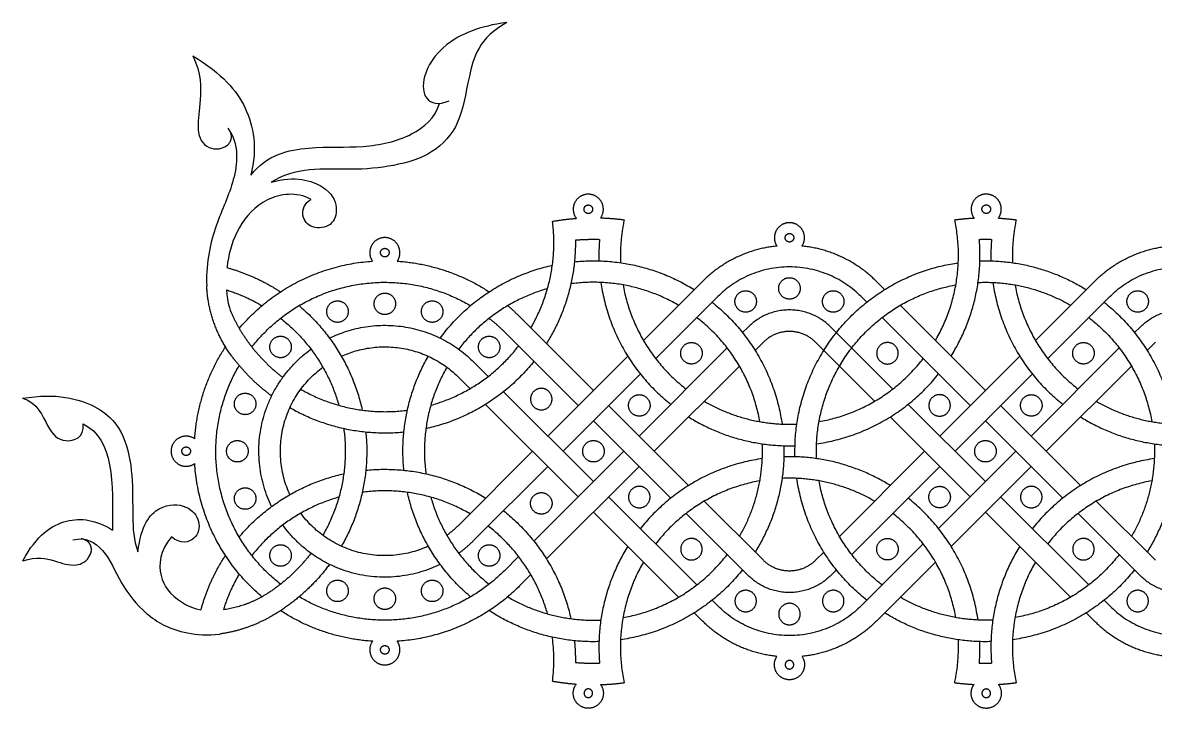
# Model space of a CAD drawing. Header units: millimetres. Extents: x -117 to 119, y -123 to 112.
# Drawn here: x -117.5 to -48, y -71.6 to -29.5 of the extents above; entities that cross this region are included whole.
import ezdxf

# ---------------------------------------------------------------- set-up
doc = ezdxf.new("R2010")
doc.units = ezdxf.units.MM
doc.header["$MEASUREMENT"] = 0
doc.layers.add('Layer 03', color=5, linetype='Continuous')

msp = doc.modelspace()

# ---------------------------------------------------------------- linework, layer by layer
at = {"layer": 'Layer 03'}
for p, q in [((-78.615, -50.101), (-74.809, -46.295)), ((-65.66, -46.639), (-66.003, -46.295)), ((-54.558, -50.101), (-50.752, -46.295)), ((-86.968, -47.52), (-82.435, -52.053)), ((-59.312, -52.987), (-64.719, -47.579)), ((-87.902, -48.453), (-83.369, -52.987)), ((-73.285, -48.506), (-72.942, -48.163)), ((-64.065, -51.968), (-67.871, -48.163)), ((-49.228, -48.506), (-48.885, -48.163)), ((-72.512, -49.601), (-72.008, -49.096)), ((-65.181, -52.72), (-68.805, -49.096)), ((-48.455, -49.601), (-47.951, -49.096)), ((-79.634, -54.854), (-74.226, -49.447)), ((-55.576, -54.854), (-50.169, -49.447)), ((-89.77, -50.321), (-88.896, -51.195)), ((-78.7, -55.788), (-73.474, -50.563)), ((-54.643, -55.788), (-49.417, -50.563)), ((-84.302, -55.788), (-79.556, -51.041)), ((-58.378, -53.921), (-55.499, -51.041)), ((-58.378, -52.053), (-61.179, -54.854)), ((-87.955, -52.136), (-82.435, -57.656)), ((-81.501, -52.987), (-76.594, -57.894)), ((-58.378, -57.656), (-63.124, -52.909)), ((-57.444, -52.987), (-52.537, -57.894)), ((-82.435, -53.921), (-77.688, -58.667)), ((-59.312, -58.589), (-64.219, -53.682)), ((-58.378, -53.921), (-60.245, -55.788)), ((-58.378, -53.921), (-53.631, -58.667)), ((-86.087, -61.308), (-80.567, -55.788)), ((-62.113, -55.788), (-67.338, -61.014)), ((-58.378, -57.656), (-56.51, -55.788)), ((-89.77, -61.255), (-85.236, -56.722)), ((-85.314, -62.403), (-79.634, -56.722)), ((-61.179, -56.722), (-66.587, -62.129)), ((-58.378, -59.523), (-55.576, -56.722)), ((-58.378, -57.656), (-61.257, -60.535)), ((-81.501, -58.589), (-76.094, -63.997)), ((-75.632, -58.856), (-72.008, -62.48)), ((-57.444, -58.589), (-52.036, -63.997)), ((-51.575, -58.856), (-47.951, -62.48)), ((-76.748, -59.608), (-72.942, -63.414)), ((-52.691, -59.608), (-48.885, -63.414)), ((-62.197, -61.475), (-66.003, -65.281)), ((-87.902, -63.123), (-87.028, -62.249)), ((-68.3, -61.976), (-68.805, -62.48)), ((-67.527, -63.07), (-67.871, -63.414)), ((-86.968, -64.057), (-86.276, -63.365)), ((-75.153, -64.938), (-74.809, -65.281)), ((-51.096, -64.938), (-50.752, -65.281))]:
    msp.add_line(p, q, dxfattribs=at)
for points in [[(-79.367, -48.985), (-75.743, -45.361)], [(-64.565, -45.866), (-65.069, -45.361)], [(-55.31, -48.985), (-51.686, -45.361)], [(-58.378, -52.053), (-63.603, -46.828)], [(-85.236, -54.854), (-80.329, -49.947)], [(-58.378, -52.053), (-56.272, -49.947)], [(-90.703, -51.255), (-90.011, -51.947)], [(-89.05, -52.909), (-83.369, -58.589)], [(-90.703, -60.322), (-86.17, -55.788)], [(-82.435, -59.523), (-77.209, -64.749)], [(-58.378, -59.523), (-60.484, -61.629)], [(-58.378, -59.523), (-53.152, -64.749)], [(-61.446, -62.591), (-65.069, -66.215)], [(-76.248, -65.711), (-75.743, -66.215)], [(-52.19, -65.711), (-51.686, -66.215)]]:
    msp.add_lwpolyline(points, dxfattribs=at)
for points in [[(-87.749, -29.475), (-89.463, -30.368), (-90.154, -32.943), (-90.571, -35.74), (-92.201, -37.575), (-94.685, -38.323), (-97.3, -38.546), (-99.882, -38.369), (-101.521, -38.839), (-102.217, -39.276)], [(-87.749, -29.475), (-89.422, -29.671), (-91.832, -30.729), (-93.006, -32.867), (-92.841, -34.295), (-91.964, -34.565), (-91.291, -34.271)], [(-107.031, -31.504), (-105.175, -32.658), (-103.525, -34.519), (-103.044, -37.174), (-103.462, -38.846)], [(-102.217, -39.276), (-100.73, -38.848), (-98.684, -39.478), (-98.054, -40.863), (-98.451, -42.039), (-99.752, -42.164), (-100.44, -41.389), (-100.179, -40.532), (-99.754, -40.328)], [(-117.465, -52.537), (-115.414, -52.187), (-112.575, -52.929), (-111.131, -54.813), (-110.685, -57.24), (-110.735, -59.928), (-110.66, -61.198), (-110.386, -61.969)], [(-117.465, -52.537), (-116.558, -52.799), (-115.933, -54.473), (-114.991, -55.406), (-113.654, -54.957), (-113.746, -54.102)], [(-113.746, -54.102), (-111.854, -55.073), (-111.929, -57.686), (-111.954, -60.626)], [(-110.386, -61.969), (-110.2, -60.31), (-109.113, -58.967), (-107.268, -59.059), (-106.51, -60.087), (-106.746, -61.263), (-107.772, -61.523), (-108.335, -61.045)], [(-117.458, -62.52), (-116.609, -60.936), (-114.763, -59.695), (-112.967, -60.005), (-111.954, -60.626)]]:
    msp.add_open_spline(points, degree=3, dxfattribs=at)
for points, knots in [([(-107.031, -31.504), (-106.489, -32.586), (-106.539, -34.407), (-106.79, -35.893), (-106.493, -37.166), (-105.322, -37.327), (-104.9, -36.989)], [0, 0, 0, 0, 4.086959, 8.173919, 12.260878, 15.378787, 15.378787, 15.378787, 15.378787]), ([(-103.462, -38.846), (-102.473, -37.551), (-99.801, -37.005), (-96.552, -37.217), (-93.584, -36.577), (-92.155, -35.323), (-91.879, -34.431)], [0, 0, 0, 0, 6.607253, 13.214507, 19.82176, 25.602762, 25.602762, 25.602762, 25.602762]), ([(-104.878, -35.946), (-104.21, -36.826), (-104.301, -39.073), (-105.576, -41.594), (-106.209, -44.007), (-106.172, -45.521), (-106.167, -45.642)], [0, 0, 0, 0, 6.846884, 13.693768, 20.540653, 21.127565, 21.127565, 21.127565, 21.127565]), ([(-99.754, -40.328), (-100.678, -39.84), (-102.649, -40.114), (-104.334, -41.984), (-104.811, -43.624), (-104.919, -44.411), (-104.93, -44.515)], [0, 0, 0, 0, 4.803241, 9.606483, 14.409724, 15.150677, 15.150677, 15.150677, 15.150677]), ([(-104.952, -45.885), (-104.944, -45.983), (-104.904, -46.414), (-104.833, -46.863), (-104.663, -47.265)], [18.496491, 18.496491, 18.496491, 18.496491, 19.212965, 21.639705, 21.639705, 21.639705, 21.639705]), ([(-114.385, -61.228), (-113.626, -61.037), (-112.412, -61.658), (-111.489, -63.926), (-109.981, -65.84), (-108.107, -66.938), (-106.113, -67.116), (-105.369, -67.011)], [0, 0, 0, 0, 5.624632, 11.249264, 16.873897, 22.498529, 25.321606, 25.321606, 25.321606, 25.321606]), ([(-108.335, -61.045), (-109.057, -61.909), (-109.196, -63.57), (-108.253, -64.811), (-107.036, -65.435), (-106.521, -65.525)], [0, 0, 0, 0, 5.669668, 11.339337, 13.838508, 13.838508, 13.838508, 13.838508]), ([(-117.458, -62.52), (-116.609, -62.242), (-115.417, -62.504), (-114.336, -62.933), (-113.528, -62.585), (-113.307, -62.117)], [0, 0, 0, 0, 3.503169, 7.006338, 9.525148, 9.525148, 9.525148, 9.525148])]:
    msp.add_open_spline(points, degree=3, knots=knots, dxfattribs=at)
for points, weights in [([(-104.9, -36.989), (-104.44, -36.622), (-104.754, -36.124)], [1, 0.745044843022, 1]), ([(-86.276, -48.212), (-84.502, -45.169), (-84.947, -41.675)], [1, 0.946906426532, 1]), ([(-84.947, -41.675), (-84.221, -41.546), (-83.486, -41.492)], [1, 0.998680880206, 1]), ([(-81.992, -41.46), (-81.267, -41.483), (-80.547, -41.578)], [1, 0.99872056405, 1]), ([(-80.547, -41.578), (-80.828, -42.882), (-80.769, -44.214)], [1, 0.991840254392, 1]), ([(-61.446, -48.985), (-59.42, -45.511), (-60.265, -41.578)], [1, 0.93236173421, 1]), ([(-60.265, -41.578), (-59.673, -41.5), (-59.077, -41.471)], [1, 0.999133517532, 1]), ([(-57.585, -41.476), (-57.036, -41.506), (-56.49, -41.578)], [1, 0.999263998823, 1]), ([(-56.49, -41.578), (-56.771, -42.882), (-56.712, -44.214)], [1, 0.991840254393, 1]), ([(-83.545, -42.822), (-83.496, -46.258), (-85.314, -49.174)], [1, 0.959429368766, 1]), ([(-83.545, -42.822), (-82.803, -42.758), (-82.059, -42.78)], [1, 0.998367809342, 1]), ([(-82.059, -42.78), (-82.114, -43.439), (-82.095, -44.1)], [1, 0.998404578607, 1]), ([(-60.484, -49.947), (-58.428, -46.651), (-58.754, -42.78)], [1, 0.949002157959, 1]), ([(-58.754, -42.78), (-58.378, -42.769), (-58.002, -42.78)], [1, 0.999582073024, 1]), ([(-58.002, -42.78), (-58.057, -43.439), (-58.038, -44.1)], [1, 0.998404578607, 1]), ([(-71.178, -43.19), (-73.846, -43.465), (-75.743, -45.361)], [1, 0.942255505689, 1]), ([(-65.069, -45.361), (-66.966, -43.465), (-69.635, -43.19)], [1, 0.942255505689, 1]), ([(-51.686, -45.361), (-49.789, -43.465), (-47.121, -43.19)], [1, 0.94225550569, 1]), ([(-104.174, -48.247), (-100.964, -44.443), (-95.997, -44.119)], [1, 0.920111285186, 1]), ([(-94.476, -44.119), (-91.409, -44.319), (-88.836, -46.002)], [1, 0.967135657176, 1]), ([(-91.841, -48.842), (-89.237, -45.315), (-84.957, -44.37)], [1, 0.936361642023, 1]), ([(-83.602, -44.153), (-79.633, -43.755), (-76.248, -45.866)], [1, 0.946441774713, 1]), ([(-66.003, -46.295), (-70.406, -41.892), (-74.809, -46.295)], [1, 0.707106781187, 1]), ([(-70.066, -56.128), (-70.37, -45.7), (-60.043, -44.214)], [1, 0.74618846402, 1]), ([(-58.718, -44.1), (-55.187, -43.997), (-52.19, -45.866)], [1, 0.957287208253, 1]), ([(-50.752, -46.295), (-46.349, -41.892), (-41.946, -46.295)], [1, 0.707106781187, 1]), ([(-104.93, -44.515), (-103.168, -45.001), (-101.638, -46.002)], [1, 0.987996648267, 1]), ([(-104.643, -49.933), (-106.057, -48.019), (-106.167, -45.642)], [1, 0.956806806232, 1]), ([(-103.399, -49.387), (-97.797, -42.243), (-89.974, -46.85)], [1, 0.752500703004, 1]), ([(-85.255, -45.806), (-88.603, -46.752), (-90.703, -49.525)], [1, 0.948092513581, 1]), ([(-77.209, -46.828), (-80.287, -45.033), (-83.819, -45.508)], [1, 0.945759412882, 1]), ([(-81.981, -45.425), (-81.32, -50.019), (-77.688, -52.909)], [1, 0.929469573051, 1]), ([(-80.619, -45.575), (-79.918, -49.52), (-76.748, -51.968)], [1, 0.932851540628, 1]), ([(-68.741, -56.242), (-69.139, -47.166), (-60.194, -45.575)], [1, 0.752250380604, 1]), ([(-58.832, -45.425), (-55.786, -45.292), (-53.152, -46.828)], [1, 0.95941375986, 1]), ([(-57.923, -45.425), (-57.262, -50.019), (-53.631, -52.909)], [1, 0.929469573051, 1]), ([(-56.562, -45.575), (-55.861, -49.52), (-52.691, -51.968)], [1, 0.932851540627, 1]), ([(-104.952, -45.885), (-103.808, -46.242), (-102.776, -46.85)], [1, 0.993398519709, 1]), ([(-104.663, -47.265), (-104.354, -47.996), (-103.92, -48.661)], [1, 0.99597988403, 1]), ([(-100.5, -46.85), (-97.474, -49.401), (-96.621, -53.266)], [1, 0.947208231148, 1]), ([(-87.698, -46.85), (-87.319, -47.169), (-86.968, -47.52)], [1, 0.999102681943, 1]), ([(-75.153, -46.639), (-71.522, -49.529), (-70.861, -54.123)], [1, 0.929469573124, 1]), ([(-67.871, -48.163), (-70.406, -45.627), (-72.942, -48.163)], [1, 0.707106781187, 1]), ([(-51.096, -46.639), (-47.465, -49.529), (-46.804, -54.123)], [1, 0.929469573049, 1]), ([(-48.885, -48.163), (-46.349, -45.627), (-43.814, -48.163)], [1, 0.707106781187, 1]), ([(-101.638, -47.626), (-98.976, -49.713), (-98.057, -52.968)], [1, 0.950724027441, 1]), ([(-88.836, -47.626), (-88.344, -48.011), (-87.902, -48.453)], [1, 0.998189663666, 1]), ([(-72.222, -53.972), (-72.923, -50.028), (-76.094, -47.579)], [1, 0.932851540626, 1]), ([(-52.036, -47.579), (-48.866, -50.028), (-48.165, -53.972)], [1, 0.932851540626, 1]), ([(-98.632, -48.842), (-93.673, -46.418), (-89.77, -50.321)], [1, 0.81386595744, 1]), ([(-68.805, -49.096), (-70.406, -47.495), (-72.008, -49.096)], [1, 0.707106781187, 1]), ([(-103.92, -48.661), (-102.935, -50.168), (-101.5, -51.255)], [1, 0.985274849666, 1]), ([(-92.417, -52.968), (-89.122, -52.038), (-87.028, -49.327)], [1, 0.949587499899, 1]), ([(-106.906, -55.028), (-106.705, -51.954), (-105.017, -49.379)], [1, 0.967023541546, 1]), ([(-102.183, -52.393), (-103.598, -51.348), (-104.643, -49.933)], [1, 0.988876985291, 1]), ([(-102.183, -59.184), (-105.04, -53.339), (-99.77, -49.525)], [1, 0.765193095781, 1]), ([(-97.903, -49.957), (-93.853, -48.106), (-90.703, -51.255)], [1, 0.821293846144, 1]), ([(-94.07, -56.955), (-94.445, -53.215), (-92.571, -49.957)], [1, 0.952031473652, 1]), ([(-101.638, -63.951), (-108.782, -58.348), (-104.176, -50.525)], [1, 0.752500702976, 1]), ([(-101.068, -58.454), (-103.233, -53.718), (-99.041, -50.627)], [1, 0.776172418768, 1]), ([(-91.433, -50.627), (-93.185, -53.682), (-92.715, -57.172)], [1, 0.946923360228, 1]), ([(-86.087, -50.268), (-88.668, -53.511), (-92.715, -54.404)], [1, 0.942553638211, 1]), ([(-68.591, -53.972), (-64.646, -53.271), (-62.197, -50.101)], [1, 0.932851540625, 1]), ([(-68.741, -55.334), (-64.147, -54.673), (-61.257, -51.041)], [1, 0.929469573049, 1]), ([(-100.398, -51.984), (-97.343, -53.736), (-93.853, -53.266)], [1, 0.946923360226, 1]), ([(-75.632, -52.72), (-72.998, -54.256), (-69.952, -54.123)], [1, 0.959413759858, 1]), ([(-51.575, -52.72), (-48.941, -54.256), (-45.895, -54.123)], [1, 0.959413759858, 1]), ([(-94.07, -54.621), (-97.81, -54.996), (-101.068, -53.122)], [1, 0.952031473655, 1]), ([(-76.594, -53.682), (-73.597, -55.551), (-70.066, -55.448)], [1, 0.957287208251, 1]), ([(-52.537, -53.682), (-49.54, -55.551), (-46.009, -55.448)], [1, 0.957287208252, 1]), ([(-97.759, -54.404), (-97.289, -57.894), (-99.041, -60.949)], [1, 0.946923360239, 1]), ([(-96.404, -54.621), (-96.029, -58.361), (-97.903, -61.619)], [1, 0.952031473649, 1]), ([(-73.474, -61.014), (-71.938, -58.38), (-72.072, -55.334)], [1, 0.959413759859, 1]), ([(-70.746, -55.448), (-70.644, -58.979), (-72.512, -61.976)], [1, 0.9572872082, 1]), ([(-48.015, -55.334), (-47.881, -58.38), (-49.417, -61.014)], [1, 0.95941375986, 1]), ([(-46.689, -55.448), (-46.587, -58.979), (-48.455, -61.976)], [1, 0.957287208253, 1]), ([(-72.072, -56.242), (-76.666, -56.904), (-79.556, -60.535)], [1, 0.929469573051, 1]), ([(-64.219, -57.894), (-67.216, -56.025), (-70.746, -56.128)], [1, 0.957287208259, 1]), ([(-48.015, -56.242), (-52.609, -56.904), (-55.499, -60.535)], [1, 0.929469573051, 1]), ([(-102.779, -64.724), (-106.582, -61.515), (-106.906, -56.549)], [1, 0.920138124139, 1]), ([(-96.404, -56.955), (-92.435, -56.557), (-89.05, -58.668)], [1, 0.946441774403, 1]), ([(-104.176, -61.051), (-101.624, -58.025), (-97.759, -57.172)], [1, 0.947208231127, 1]), ([(-72.222, -57.604), (-76.166, -58.305), (-78.615, -61.475)], [1, 0.932851540627, 1]), ([(-65.181, -58.856), (-67.815, -57.32), (-70.861, -57.454)], [1, 0.95941375989, 1]), ([(-65.66, -64.938), (-69.291, -62.047), (-69.952, -57.454)], [1, 0.929469573051, 1]), ([(-64.719, -63.997), (-67.889, -61.548), (-68.591, -57.604)], [1, 0.932851540628, 1]), ([(-48.165, -57.604), (-52.109, -58.305), (-54.558, -61.475)], [1, 0.932851540627, 1]), ([(-90.011, -59.63), (-93.089, -57.835), (-96.621, -58.31)], [1, 0.94575941261, 1]), ([(-89.974, -64.727), (-93, -62.175), (-93.853, -58.31)], [1, 0.94720823114, 1]), ([(-98.057, -58.608), (-101.312, -59.527), (-103.399, -62.189)], [1, 0.95072402744, 1]), ([(-92.417, -58.608), (-91.498, -61.863), (-88.836, -63.951)], [1, 0.950724027458, 1]), ([(-58.832, -66.151), (-59.493, -61.557), (-63.124, -58.667)], [1, 0.929469573052, 1]), ([(-92.571, -61.619), (-97.308, -63.785), (-100.398, -59.592)], [1, 0.776172418804, 1]), ([(-87.955, -59.441), (-84.712, -62.022), (-83.819, -66.068)], [1, 0.942553638477, 1]), ([(-60.194, -66.001), (-60.895, -62.057), (-64.065, -59.608)], [1, 0.932851540628, 1]), ([(-91.841, -62.735), (-97.686, -65.591), (-101.5, -60.322)], [1, 0.765193095799, 1]), ([(-90.703, -60.322), (-91.045, -60.663), (-91.433, -60.949)], [1, 0.997181109476, 1]), ([(-85.255, -65.771), (-86.185, -62.475), (-88.896, -60.381)], [1, 0.949587499899, 1]), ([(-89.77, -61.255), (-90.205, -61.691), (-90.703, -62.051)], [1, 0.996846809455, 1]), ([(-80.329, -61.629), (-82.384, -64.926), (-82.059, -68.797)], [1, 0.949002157801, 1]), ([(-56.272, -61.629), (-58.327, -64.926), (-58.002, -68.797)], [1, 0.94900215796, 1]), ([(-106.521, -65.525), (-106.036, -63.738), (-105.023, -62.189)], [1, 0.987701555641, 1]), ([(-99.77, -62.051), (-100.896, -63.537), (-102.468, -64.538)], [1, 0.984241687371, 1]), ([(-80.619, -66.001), (-76.675, -65.3), (-74.226, -62.129)], [1, 0.932851540626, 1]), ([(-68.805, -62.48), (-70.406, -64.082), (-72.008, -62.48)], [1, 0.707106781187, 1]), ([(-50.169, -62.129), (-52.618, -65.3), (-56.562, -66.001)], [1, 0.932851540626, 1]), ([(-98.632, -62.735), (-100.093, -64.712), (-102.226, -65.934)], [1, 0.978605110991, 1]), ([(-87.902, -63.123), (-93.58, -68.801), (-100.5, -64.727)], [1, 0.790749265985, 1]), ([(-79.367, -62.591), (-81.393, -66.066), (-80.547, -69.998)], [1, 0.932361734006, 1]), ([(-73.285, -63.07), (-76.176, -66.701), (-80.769, -67.362)], [1, 0.929469572864, 1]), ([(-55.31, -62.591), (-57.336, -66.066), (-56.49, -69.998)], [1, 0.93236173421, 1]), ([(-49.228, -63.07), (-52.118, -66.701), (-56.712, -67.362)], [1, 0.929469573049, 1]), ([(-104.176, -63.327), (-104.788, -64.368), (-105.146, -65.522)], [1, 0.993290610969, 1]), ([(-67.871, -63.414), (-70.406, -65.949), (-72.942, -63.414)], [1, 0.707106781187, 1]), ([(-48.885, -63.414), (-46.349, -65.949), (-43.814, -63.414)], [1, 0.707106781187, 1]), ([(-102.468, -64.538), (-103.699, -65.322), (-105.146, -65.522)], [1, 0.976981063288, 1]), ([(-86.968, -64.057), (-90.082, -67.17), (-94.476, -67.457)], [1, 0.935842031873, 1]), ([(-87.698, -64.727), (-85.05, -66.286), (-81.981, -66.151)], [1, 0.9588222887, 1]), ([(-66.003, -65.281), (-70.406, -69.684), (-74.809, -65.281)], [1, 0.707106781187, 1]), ([(-57.923, -66.151), (-60.969, -66.285), (-63.603, -64.749)], [1, 0.959413759859, 1]), ([(-50.752, -65.281), (-46.349, -69.684), (-41.946, -65.281)], [1, 0.707106781187, 1]), ([(-102.226, -65.934), (-103.694, -66.775), (-105.369, -67.011)], [1, 0.981970932471, 1]), ([(-95.973, -67.458), (-99.054, -67.264), (-101.638, -65.574)], [1, 0.966865599096, 1]), ([(-82.095, -67.477), (-85.764, -67.583), (-88.836, -65.574)], [1, 0.954096555661, 1]), ([(-58.038, -67.477), (-61.568, -67.579), (-64.565, -65.711)], [1, 0.957287208253, 1]), ([(-71.178, -68.386), (-73.846, -68.112), (-75.743, -66.215)], [1, 0.942255505689, 1]), ([(-65.069, -66.215), (-66.966, -68.112), (-69.635, -68.386)], [1, 0.942255505689, 1]), ([(-51.686, -66.215), (-49.789, -68.112), (-47.121, -68.386)], [1, 0.94225550569, 1]), ([(-84.947, -69.901), (-84.775, -68.553), (-84.957, -67.206)], [1, 0.991530166023, 1]), ([(-83.602, -67.423), (-83.535, -68.087), (-83.545, -68.755)], [1, 0.998374943634, 1]), ([(-60.265, -69.998), (-59.985, -68.694), (-60.043, -67.362)], [1, 0.991840254393, 1]), ([(-58.754, -68.797), (-58.699, -68.138), (-58.718, -67.477)], [1, 0.998404578607, 1]), ([(-83.545, -68.755), (-82.803, -68.818), (-82.059, -68.797)], [1, 0.998367809342, 1]), ([(-58.754, -68.797), (-58.378, -68.808), (-58.002, -68.797)], [1, 0.999582073024, 1]), ([(-84.947, -69.901), (-84.221, -70.03), (-83.486, -70.084)], [1, 0.998680880206, 1]), ([(-81.992, -70.116), (-81.267, -70.093), (-80.547, -69.998)], [1, 0.99872056405, 1]), ([(-60.265, -69.998), (-59.673, -70.077), (-59.077, -70.106)], [1, 0.999133517532, 1]), ([(-57.585, -70.101), (-57.036, -70.07), (-56.49, -69.998)], [1, 0.999263998823, 1])]:
    msp.add_rational_spline(points, weights, degree=2, dxfattribs=at)
for points, weights, knots in [([(-81.992, -41.46), (-81.668, -40.995), (-81.936, -40.496), (-82.204, -39.996), (-82.771, -40.008), (-83.337, -40.02), (-83.584, -40.531), (-83.83, -41.041), (-83.486, -41.492)], [1, 0.852499673057, 1, 0.852499673057, 1, 0.852499673057, 1, 0.852499673057, 1], [9.931364, 9.931364, 9.931364, 11.856531, 11.856531, 13.781697, 13.781697, 15.706864, 15.706864, 17.63203, 17.63203, 17.63203]), ([(-57.585, -41.476), (-57.248, -41.019), (-57.504, -40.512), (-57.759, -40.005), (-58.326, -40.003), (-58.894, -40.001), (-59.152, -40.506), (-59.411, -41.012), (-59.077, -41.471)], [1, 0.85217881335, 1, 0.85217881335, 1, 0.85217881335, 1, 0.85217881335, 1], [9.81328, 9.81328, 9.81328, 11.758218, 11.758218, 13.703156, 13.703156, 15.648094, 15.648094, 17.593032, 17.593032, 17.593032]), ([(-82.487, -40.932), (-82.487, -40.668), (-82.751, -40.668), (-83.015, -40.668), (-83.015, -40.932), (-83.015, -41.196), (-82.751, -41.196), (-82.487, -41.196), (-82.487, -40.932)], [1, 0.707106781187, 1, 0.707106781187, 1, 0.707106781187, 1, 0.707106781187, 1], [0, 0, 0, 0.785398, 0.785398, 1.570796, 1.570796, 2.356194, 2.356194, 3.141593, 3.141593, 3.141593]), ([(-58.065, -40.927), (-58.065, -40.663), (-58.329, -40.663), (-58.593, -40.663), (-58.593, -40.927), (-58.593, -41.191), (-58.329, -41.191), (-58.065, -41.191), (-58.065, -40.927)], [1, 0.707106781187, 1, 0.707106781187, 1, 0.707106781187, 1, 0.707106781187, 1], [0, 0, 0, 0.785398, 0.785398, 1.570796, 1.570796, 2.356194, 2.356194, 3.141593, 3.141593, 3.141593]), ([(-69.635, -43.19), (-69.331, -42.729), (-69.592, -42.243), (-69.854, -41.757), (-70.406, -41.757), (-70.959, -41.757), (-71.22, -42.243), (-71.482, -42.729), (-71.178, -43.19)], [1, 0.858480157154, 1, 0.858480157154, 1, 0.858480157154, 1, 0.858480157154, 1], [9.974985, 9.974985, 9.974985, 11.859726, 11.859726, 13.744468, 13.744468, 15.629209, 15.629209, 17.513951, 17.513951, 17.513951]), ([(-94.476, -44.119), (-94.159, -43.66), (-94.418, -43.165), (-94.678, -42.67), (-95.237, -42.67), (-95.796, -42.67), (-96.055, -43.165), (-96.315, -43.66), (-95.997, -44.119)], [1, 0.855733986994, 1, 0.855733986994, 1, 0.855733986994, 1, 0.855733986994, 1], [9.937668, 9.937668, 9.937668, 11.841068, 11.841068, 13.744468, 13.744468, 15.647868, 15.647868, 17.551268, 17.551268, 17.551268]), ([(-70.142, -42.681), (-70.142, -42.417), (-70.406, -42.417), (-70.67, -42.417), (-70.67, -42.681), (-70.67, -42.945), (-70.406, -42.945), (-70.142, -42.945), (-70.142, -42.681)], [1, 0.707106781187, 1, 0.707106781187, 1, 0.707106781187, 1, 0.707106781187, 1], [0, 0, 0, 0.785398, 0.785398, 1.570796, 1.570796, 2.356194, 2.356194, 3.141593, 3.141593, 3.141593]), ([(-94.973, -43.594), (-94.973, -43.33), (-95.237, -43.33), (-95.501, -43.33), (-95.501, -43.594), (-95.501, -43.858), (-95.237, -43.858), (-94.973, -43.858), (-94.973, -43.594)], [1, 0.707106781187, 1, 0.707106781187, 1, 0.707106781187, 1, 0.707106781187, 1], [0, 0, 0, 0.785398, 0.785398, 1.570796, 1.570796, 2.356194, 2.356194, 3.141593, 3.141593, 3.141593]), ([(-70.406, -45.132), (-71.067, -45.132), (-71.067, -45.792), (-71.067, -46.452), (-70.406, -46.452), (-69.746, -46.452), (-69.746, -45.792), (-69.746, -45.132), (-70.406, -45.132)], [1, 0.707106781187, 1, 0.707106781187, 1, 0.707106781187, 1, 0.707106781187, 1], [0, 0, 0, 1.963495, 1.963495, 3.926991, 3.926991, 5.890486, 5.890486, 7.853982, 7.853982, 7.853982]), ([(-98.142, -47.875), (-97.482, -47.875), (-97.482, -47.215), (-97.482, -46.554), (-98.142, -46.554), (-98.802, -46.554), (-98.802, -47.215), (-98.802, -47.875), (-98.142, -47.875)], [1, 0.707106781187, 1, 0.707106781187, 1, 0.707106781187, 1, 0.707106781187, 1], [0, 0, 0, 1.963495, 1.963495, 3.926991, 3.926991, 5.890486, 5.890486, 7.853982, 7.853982, 7.853982]), ([(-95.237, -47.396), (-94.577, -47.396), (-94.577, -46.736), (-94.577, -46.076), (-95.237, -46.076), (-95.897, -46.076), (-95.897, -46.736), (-95.897, -47.396), (-95.237, -47.396)], [1, 0.707106781187, 1, 0.707106781187, 1, 0.707106781187, 1, 0.707106781187, 1], [0, 0, 0, 1.963495, 1.963495, 3.926991, 3.926991, 5.890486, 5.890486, 7.853982, 7.853982, 7.853982]), ([(-92.332, -47.875), (-91.671, -47.875), (-91.671, -47.215), (-91.671, -46.554), (-92.332, -46.554), (-92.992, -46.554), (-92.992, -47.215), (-92.992, -47.875), (-92.332, -47.875)], [1, 0.707106781187, 1, 0.707106781187, 1, 0.707106781187, 1, 0.707106781187, 1], [0, 0, 0, 1.963495, 1.963495, 3.926991, 3.926991, 5.890486, 5.890486, 7.853982, 7.853982, 7.853982]), ([(-73.093, -45.933), (-73.753, -45.933), (-73.753, -46.593), (-73.753, -47.253), (-73.093, -47.253), (-72.433, -47.253), (-72.433, -46.593), (-72.433, -45.933), (-73.093, -45.933)], [1, 0.707106781187, 1, 0.707106781187, 1, 0.707106781187, 1, 0.707106781187, 1], [0, 0, 0, 1.963495, 1.963495, 3.926991, 3.926991, 5.890486, 5.890486, 7.853982, 7.853982, 7.853982]), ([(-67.72, -45.933), (-68.38, -45.933), (-68.38, -46.593), (-68.38, -47.253), (-67.72, -47.253), (-67.059, -47.253), (-67.059, -46.593), (-67.059, -45.933), (-67.72, -45.933)], [1, 0.707106781187, 1, 0.707106781187, 1, 0.707106781187, 1, 0.707106781187, 1], [0, 0, 0, 1.963495, 1.963495, 3.926991, 3.926991, 5.890486, 5.890486, 7.853982, 7.853982, 7.853982]), ([(-49.036, -45.933), (-49.696, -45.933), (-49.696, -46.593), (-49.696, -47.253), (-49.036, -47.253), (-48.376, -47.253), (-48.376, -46.593), (-48.376, -45.933), (-49.036, -45.933)], [1, 0.707106781187, 1, 0.707106781187, 1, 0.707106781187, 1, 0.707106781187, 1], [0, 0, 0, 1.963495, 1.963495, 3.926991, 3.926991, 5.890486, 5.890486, 7.853982, 7.853982, 7.853982]), ([(-101.638, -50.047), (-100.978, -50.047), (-100.978, -49.387), (-100.978, -48.727), (-101.638, -48.727), (-102.298, -48.727), (-102.298, -49.387), (-102.298, -50.047), (-101.638, -50.047)], [1, 0.707106781187, 1, 0.707106781187, 1, 0.707106781187, 1, 0.707106781187, 1], [0, 0, 0, 1.963495, 1.963495, 3.926991, 3.926991, 5.890486, 5.890486, 7.853982, 7.853982, 7.853982]), ([(-89.496, -49.387), (-89.496, -50.047), (-88.836, -50.047), (-88.176, -50.047), (-88.176, -49.387), (-88.176, -48.727), (-88.836, -48.727), (-89.496, -48.727), (-89.496, -49.387)], [1, 0.707106781187, 1, 0.707106781187, 1, 0.707106781187, 1, 0.707106781187, 1], [0, 0, 0, 1.963495, 1.963495, 3.926991, 3.926991, 5.890486, 5.890486, 7.853982, 7.853982, 7.853982]), ([(-76.421, -49.114), (-77.081, -49.114), (-77.081, -49.774), (-77.081, -50.434), (-76.421, -50.434), (-75.76, -50.434), (-75.76, -49.774), (-75.76, -49.114), (-76.421, -49.114)], [1, 0.707106781187, 1, 0.707106781187, 1, 0.707106781187, 1, 0.707106781187, 1], [0, 0, 0, 1.963495, 1.963495, 3.926991, 3.926991, 5.890486, 5.890486, 7.853982, 7.853982, 7.853982]), ([(-64.392, -49.114), (-63.732, -49.114), (-63.732, -49.774), (-63.732, -50.434), (-64.392, -50.434), (-65.052, -50.434), (-65.052, -49.774), (-65.052, -49.114), (-64.392, -49.114)], [1, 0.707106781187, 1, 0.707106781187, 1, 0.707106781187, 1, 0.707106781187, 1], [0, 0, 0, 1.963495, 1.963495, 3.926991, 3.926991, 5.890486, 5.890486, 7.853982, 7.853982, 7.853982]), ([(-52.364, -49.114), (-53.024, -49.114), (-53.024, -49.774), (-53.024, -50.434), (-52.364, -50.434), (-51.703, -50.434), (-51.703, -49.774), (-51.703, -49.114), (-52.364, -49.114)], [1, 0.707106781187, 1, 0.707106781187, 1, 0.707106781187, 1, 0.707106781187, 1], [0, 0, 0, 1.963495, 1.963495, 3.926991, 3.926991, 5.890486, 5.890486, 7.853982, 7.853982, 7.853982]), ([(-85.635, -53.248), (-86.296, -53.248), (-86.296, -52.588), (-86.296, -51.927), (-85.635, -51.927), (-84.975, -51.927), (-84.975, -52.588), (-84.975, -53.248), (-85.635, -53.248)], [1, 0.707106781187, 1, 0.707106781187, 1, 0.707106781187, 1, 0.707106781187, 1], [0, 0, 0, 1.963495, 1.963495, 3.926991, 3.926991, 5.890486, 5.890486, 7.853982, 7.853982, 7.853982]), ([(-103.15, -52.883), (-103.15, -52.223), (-103.81, -52.223), (-104.471, -52.223), (-104.471, -52.883), (-104.471, -53.543), (-103.81, -53.543), (-103.15, -53.543), (-103.15, -52.883)], [1, 0.707106781187, 1, 0.707106781187, 1, 0.707106781187, 1, 0.707106781187, 1], [0, 0, 0, 1.963495, 1.963495, 3.926991, 3.926991, 5.890486, 5.890486, 7.853982, 7.853982, 7.853982]), ([(-79.621, -52.314), (-80.281, -52.314), (-80.281, -52.974), (-80.281, -53.635), (-79.621, -53.635), (-78.961, -53.635), (-78.961, -52.974), (-78.961, -52.314), (-79.621, -52.314)], [1, 0.707106781187, 1, 0.707106781187, 1, 0.707106781187, 1, 0.707106781187, 1], [0, 0, 0, 1.963495, 1.963495, 3.926991, 3.926991, 5.890486, 5.890486, 7.853982, 7.853982, 7.853982]), ([(-61.192, -52.314), (-60.531, -52.314), (-60.531, -52.974), (-60.531, -53.635), (-61.192, -53.635), (-61.852, -53.635), (-61.852, -52.974), (-61.852, -52.314), (-61.192, -52.314)], [1, 0.707106781187, 1, 0.707106781187, 1, 0.707106781187, 1, 0.707106781187, 1], [0, 0, 0, 1.963495, 1.963495, 3.926991, 3.926991, 5.890486, 5.890486, 7.853982, 7.853982, 7.853982]), ([(-55.564, -52.314), (-56.224, -52.314), (-56.224, -52.974), (-56.224, -53.635), (-55.564, -53.635), (-54.904, -53.635), (-54.904, -52.974), (-54.904, -52.314), (-55.564, -52.314)], [1, 0.707106781187, 1, 0.707106781187, 1, 0.707106781187, 1, 0.707106781187, 1], [0, 0, 0, 1.963495, 1.963495, 3.926991, 3.926991, 5.890486, 5.890486, 7.853982, 7.853982, 7.853982]), ([(-106.906, -55.028), (-107.365, -54.71), (-107.86, -54.97), (-108.355, -55.229), (-108.355, -55.788), (-108.355, -56.347), (-107.86, -56.607), (-107.365, -56.866), (-106.906, -56.549)], [1, 0.855733986994, 1, 0.855733986994, 1, 0.855733986994, 1, 0.855733986994, 1], [9.937668, 9.937668, 9.937668, 11.841068, 11.841068, 13.744468, 13.744468, 15.647868, 15.647868, 17.551268, 17.551268, 17.551268]), ([(-107.431, -55.524), (-107.695, -55.524), (-107.695, -55.788), (-107.695, -56.052), (-107.431, -56.052), (-107.167, -56.052), (-107.167, -55.788), (-107.167, -55.524), (-107.431, -55.524)], [1, 0.707106781187, 1, 0.707106781187, 1, 0.707106781187, 1, 0.707106781187, 1], [0, 0, 0, 0.785398, 0.785398, 1.570796, 1.570796, 2.356194, 2.356194, 3.141593, 3.141593, 3.141593]), ([(-103.629, -55.788), (-103.629, -55.128), (-104.289, -55.128), (-104.95, -55.128), (-104.95, -55.788), (-104.95, -56.448), (-104.289, -56.448), (-103.629, -56.448), (-103.629, -55.788)], [1, 0.707106781187, 1, 0.707106781187, 1, 0.707106781187, 1, 0.707106781187, 1], [0, 0, 0, 1.963495, 1.963495, 3.926991, 3.926991, 5.890486, 5.890486, 7.853982, 7.853982, 7.853982]), ([(-82.435, -55.128), (-83.095, -55.128), (-83.095, -55.788), (-83.095, -56.448), (-82.435, -56.448), (-81.775, -56.448), (-81.775, -55.788), (-81.775, -55.128), (-82.435, -55.128)], [1, 0.707106781187, 1, 0.707106781187, 1, 0.707106781187, 1, 0.707106781187, 1], [0, 0, 0, 1.963495, 1.963495, 3.926991, 3.926991, 5.890486, 5.890486, 7.853982, 7.853982, 7.853982]), ([(-58.378, -55.128), (-59.038, -55.128), (-59.038, -55.788), (-59.038, -56.448), (-58.378, -56.448), (-57.718, -56.448), (-57.718, -55.788), (-57.718, -55.128), (-58.378, -55.128)], [1, 0.707106781187, 1, 0.707106781187, 1, 0.707106781187, 1, 0.707106781187, 1], [0, 0, 0, 1.963495, 1.963495, 3.926991, 3.926991, 5.890486, 5.890486, 7.853982, 7.853982, 7.853982]), ([(-103.15, -58.694), (-103.15, -58.033), (-103.81, -58.033), (-104.471, -58.033), (-104.471, -58.694), (-104.471, -59.354), (-103.81, -59.354), (-103.15, -59.354), (-103.15, -58.694)], [1, 0.707106781187, 1, 0.707106781187, 1, 0.707106781187, 1, 0.707106781187, 1], [0, 0, 0, 1.963495, 1.963495, 3.926991, 3.926991, 5.890486, 5.890486, 7.853982, 7.853982, 7.853982]), ([(-85.635, -58.328), (-86.296, -58.328), (-86.296, -58.989), (-86.296, -59.649), (-85.635, -59.649), (-84.975, -59.649), (-84.975, -58.989), (-84.975, -58.328), (-85.635, -58.328)], [1, 0.707106781187, 1, 0.707106781187, 1, 0.707106781187, 1, 0.707106781187, 1], [0, 0, 0, 1.963495, 1.963495, 3.926991, 3.926991, 5.890486, 5.890486, 7.853982, 7.853982, 7.853982]), ([(-79.621, -59.262), (-80.281, -59.262), (-80.281, -58.602), (-80.281, -57.942), (-79.621, -57.942), (-78.961, -57.942), (-78.961, -58.602), (-78.961, -59.262), (-79.621, -59.262)], [1, 0.707106781187, 1, 0.707106781187, 1, 0.707106781187, 1, 0.707106781187, 1], [0, 0, 0, 1.963495, 1.963495, 3.926991, 3.926991, 5.890486, 5.890486, 7.853982, 7.853982, 7.853982]), ([(-61.192, -59.262), (-60.531, -59.262), (-60.531, -58.602), (-60.531, -57.942), (-61.192, -57.942), (-61.852, -57.942), (-61.852, -58.602), (-61.852, -59.262), (-61.192, -59.262)], [1, 0.707106781187, 1, 0.707106781187, 1, 0.707106781187, 1, 0.707106781187, 1], [0, 0, 0, 1.963495, 1.963495, 3.926991, 3.926991, 5.890486, 5.890486, 7.853982, 7.853982, 7.853982]), ([(-55.564, -59.262), (-56.224, -59.262), (-56.224, -58.602), (-56.224, -57.942), (-55.564, -57.942), (-54.904, -57.942), (-54.904, -58.602), (-54.904, -59.262), (-55.564, -59.262)], [1, 0.707106781187, 1, 0.707106781187, 1, 0.707106781187, 1, 0.707106781187, 1], [0, 0, 0, 1.963495, 1.963495, 3.926991, 3.926991, 5.890486, 5.890486, 7.853982, 7.853982, 7.853982]), ([(-76.421, -62.463), (-77.081, -62.463), (-77.081, -61.802), (-77.081, -61.142), (-76.421, -61.142), (-75.76, -61.142), (-75.76, -61.802), (-75.76, -62.463), (-76.421, -62.463)], [1, 0.707106781187, 1, 0.707106781187, 1, 0.707106781187, 1, 0.707106781187, 1], [0, 0, 0, 1.963495, 1.963495, 3.926991, 3.926991, 5.890486, 5.890486, 7.853982, 7.853982, 7.853982]), ([(-64.392, -62.463), (-63.732, -62.463), (-63.732, -61.802), (-63.732, -61.142), (-64.392, -61.142), (-65.052, -61.142), (-65.052, -61.802), (-65.052, -62.463), (-64.392, -62.463)], [1, 0.707106781187, 1, 0.707106781187, 1, 0.707106781187, 1, 0.707106781187, 1], [0, 0, 0, 1.963495, 1.963495, 3.926991, 3.926991, 5.890486, 5.890486, 7.853982, 7.853982, 7.853982]), ([(-52.364, -62.463), (-53.024, -62.463), (-53.024, -61.802), (-53.024, -61.142), (-52.364, -61.142), (-51.703, -61.142), (-51.703, -61.802), (-51.703, -62.463), (-52.364, -62.463)], [1, 0.707106781187, 1, 0.707106781187, 1, 0.707106781187, 1, 0.707106781187, 1], [0, 0, 0, 1.963495, 1.963495, 3.926991, 3.926991, 5.890486, 5.890486, 7.853982, 7.853982, 7.853982]), ([(-113.307, -62.117), (-113.155, -61.795), (-113.339, -61.491), (-113.524, -61.187), (-113.879, -61.173)], [1, 0.88087979829, 1, 0.88087979829, 1], [0, 0, 0, 1.235298, 1.235298, 2.470596, 2.470596, 2.470596]), ([(-100.978, -62.189), (-100.978, -61.529), (-101.638, -61.529), (-102.298, -61.529), (-102.298, -62.189), (-102.298, -62.849), (-101.638, -62.849), (-100.978, -62.849), (-100.978, -62.189)], [1, 0.707106781187, 1, 0.707106781187, 1, 0.707106781187, 1, 0.707106781187, 1], [0, 0, 0, 1.963495, 1.963495, 3.926991, 3.926991, 5.890486, 5.890486, 7.853982, 7.853982, 7.853982]), ([(-88.836, -61.529), (-89.496, -61.529), (-89.496, -62.189), (-89.496, -62.849), (-88.836, -62.849), (-88.176, -62.849), (-88.176, -62.189), (-88.176, -61.529), (-88.836, -61.529)], [1, 0.707106781187, 1, 0.707106781187, 1, 0.707106781187, 1, 0.707106781187, 1], [0, 0, 0, 1.963495, 1.963495, 3.926991, 3.926991, 5.890486, 5.890486, 7.853982, 7.853982, 7.853982]), ([(-98.142, -63.701), (-98.802, -63.701), (-98.802, -64.362), (-98.802, -65.022), (-98.142, -65.022), (-97.482, -65.022), (-97.482, -64.362), (-97.482, -63.701), (-98.142, -63.701)], [1, 0.707106781187, 1, 0.707106781187, 1, 0.707106781187, 1, 0.707106781187, 1], [0, 0, 0, 1.963495, 1.963495, 3.926991, 3.926991, 5.890486, 5.890486, 7.853982, 7.853982, 7.853982]), ([(-92.332, -63.701), (-92.992, -63.701), (-92.992, -64.362), (-92.992, -65.022), (-92.332, -65.022), (-91.671, -65.022), (-91.671, -64.362), (-91.671, -63.701), (-92.332, -63.701)], [1, 0.707106781187, 1, 0.707106781187, 1, 0.707106781187, 1, 0.707106781187, 1], [0, 0, 0, 1.963495, 1.963495, 3.926991, 3.926991, 5.890486, 5.890486, 7.853982, 7.853982, 7.853982]), ([(-95.237, -64.18), (-95.897, -64.18), (-95.897, -64.841), (-95.897, -65.501), (-95.237, -65.501), (-94.577, -65.501), (-94.577, -64.841), (-94.577, -64.18), (-95.237, -64.18)], [1, 0.707106781187, 1, 0.707106781187, 1, 0.707106781187, 1, 0.707106781187, 1], [0, 0, 0, 1.963495, 1.963495, 3.926991, 3.926991, 5.890486, 5.890486, 7.853982, 7.853982, 7.853982]), ([(-73.093, -65.644), (-73.753, -65.644), (-73.753, -64.984), (-73.753, -64.323), (-73.093, -64.323), (-72.433, -64.323), (-72.433, -64.984), (-72.433, -65.644), (-73.093, -65.644)], [1, 0.707106781187, 1, 0.707106781187, 1, 0.707106781187, 1, 0.707106781187, 1], [0, 0, 0, 1.963495, 1.963495, 3.926991, 3.926991, 5.890486, 5.890486, 7.853982, 7.853982, 7.853982]), ([(-67.72, -65.644), (-68.38, -65.644), (-68.38, -64.984), (-68.38, -64.323), (-67.72, -64.323), (-67.059, -64.323), (-67.059, -64.984), (-67.059, -65.644), (-67.72, -65.644)], [1, 0.707106781187, 1, 0.707106781187, 1, 0.707106781187, 1, 0.707106781187, 1], [0, 0, 0, 1.963495, 1.963495, 3.926991, 3.926991, 5.890486, 5.890486, 7.853982, 7.853982, 7.853982]), ([(-49.036, -65.644), (-49.696, -65.644), (-49.696, -64.984), (-49.696, -64.323), (-49.036, -64.323), (-48.376, -64.323), (-48.376, -64.984), (-48.376, -65.644), (-49.036, -65.644)], [1, 0.707106781187, 1, 0.707106781187, 1, 0.707106781187, 1, 0.707106781187, 1], [0, 0, 0, 1.963495, 1.963495, 3.926991, 3.926991, 5.890486, 5.890486, 7.853982, 7.853982, 7.853982]), ([(-70.406, -66.445), (-71.067, -66.445), (-71.067, -65.784), (-71.067, -65.124), (-70.406, -65.124), (-69.746, -65.124), (-69.746, -65.784), (-69.746, -66.445), (-70.406, -66.445)], [1, 0.707106781187, 1, 0.707106781187, 1, 0.707106781187, 1, 0.707106781187, 1], [0, 0, 0, 1.963495, 1.963495, 3.926991, 3.926991, 5.890486, 5.890486, 7.853982, 7.853982, 7.853982]), ([(-95.997, -67.457), (-96.315, -67.917), (-96.055, -68.412), (-95.796, -68.907), (-95.237, -68.907), (-94.678, -68.907), (-94.418, -68.412), (-94.159, -67.917), (-94.476, -67.457)], [1, 0.855733986994, 1, 0.855733986994, 1, 0.855733986994, 1, 0.855733986994, 1], [9.937668, 9.937668, 9.937668, 11.841068, 11.841068, 13.744468, 13.744468, 15.647868, 15.647868, 17.551268, 17.551268, 17.551268]), ([(-95.501, -67.982), (-95.501, -68.246), (-95.237, -68.246), (-94.973, -68.246), (-94.973, -67.982), (-94.973, -67.718), (-95.237, -67.718), (-95.501, -67.718), (-95.501, -67.982)], [1, 0.707106781187, 1, 0.707106781187, 1, 0.707106781187, 1, 0.707106781187, 1], [0, 0, 0, 0.785398, 0.785398, 1.570796, 1.570796, 2.356194, 2.356194, 3.141593, 3.141593, 3.141593]), ([(-69.635, -68.386), (-69.331, -68.847), (-69.592, -69.333), (-69.854, -69.819), (-70.406, -69.819), (-70.959, -69.819), (-71.22, -69.333), (-71.482, -68.847), (-71.178, -68.386)], [1, 0.858480157154, 1, 0.858480157154, 1, 0.858480157154, 1, 0.858480157154, 1], [9.974985, 9.974985, 9.974985, 11.859726, 11.859726, 13.744468, 13.744468, 15.629209, 15.629209, 17.513951, 17.513951, 17.513951]), ([(-70.142, -68.895), (-70.142, -69.159), (-70.406, -69.159), (-70.67, -69.159), (-70.67, -68.895), (-70.67, -68.631), (-70.406, -68.631), (-70.142, -68.631), (-70.142, -68.895)], [1, 0.707106781187, 1, 0.707106781187, 1, 0.707106781187, 1, 0.707106781187, 1], [0, 0, 0, 0.785398, 0.785398, 1.570796, 1.570796, 2.356194, 2.356194, 3.141593, 3.141593, 3.141593]), ([(-81.992, -70.116), (-81.668, -70.581), (-81.936, -71.081), (-82.204, -71.58), (-82.771, -71.568), (-83.337, -71.556), (-83.584, -71.046), (-83.83, -70.535), (-83.486, -70.084)], [1, 0.852499673057, 1, 0.852499673057, 1, 0.852499673057, 1, 0.852499673057, 1], [9.931364, 9.931364, 9.931364, 11.856531, 11.856531, 13.781697, 13.781697, 15.706864, 15.706864, 17.63203, 17.63203, 17.63203]), ([(-57.585, -70.101), (-57.248, -70.558), (-57.504, -71.065), (-57.759, -71.572), (-58.326, -71.574), (-58.894, -71.575), (-59.152, -71.07), (-59.411, -70.565), (-59.077, -70.106)], [1, 0.85217881335, 1, 0.85217881335, 1, 0.85217881335, 1, 0.85217881335, 1], [9.81328, 9.81328, 9.81328, 11.758218, 11.758218, 13.703156, 13.703156, 15.648094, 15.648094, 17.593032, 17.593032, 17.593032]), ([(-82.487, -70.644), (-82.487, -70.908), (-82.751, -70.908), (-83.015, -70.908), (-83.015, -70.644), (-83.015, -70.38), (-82.751, -70.38), (-82.487, -70.38), (-82.487, -70.644)], [1, 0.707106781187, 1, 0.707106781187, 1, 0.707106781187, 1, 0.707106781187, 1], [0, 0, 0, 0.785398, 0.785398, 1.570796, 1.570796, 2.356194, 2.356194, 3.141593, 3.141593, 3.141593]), ([(-58.065, -70.649), (-58.065, -70.913), (-58.329, -70.913), (-58.593, -70.913), (-58.593, -70.649), (-58.593, -70.385), (-58.329, -70.385), (-58.065, -70.385), (-58.065, -70.649)], [1, 0.707106781187, 1, 0.707106781187, 1, 0.707106781187, 1, 0.707106781187, 1], [0, 0, 0, 0.785398, 0.785398, 1.570796, 1.570796, 2.356194, 2.356194, 3.141593, 3.141593, 3.141593])]:
    msp.add_rational_spline(points, weights, degree=2, knots=knots, dxfattribs=at)

doc.saveas('drawing.dxf')
